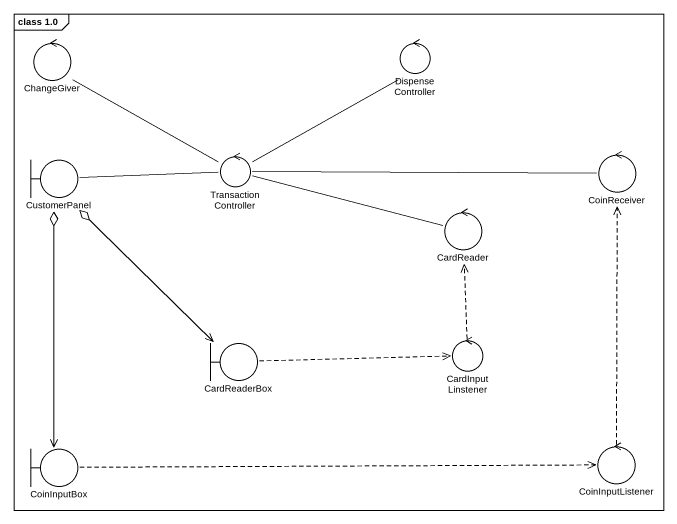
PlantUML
@startuml
mainframe class 1.0
control ChangeGiver
control DispenseController
boundary CustomerPanel
control TransactionController
control CoinReceiver
control CardReader
boundary CardReaderBox
control CardInputLinstener
boundary CoinInputBox
control CoinInputListener
CustomerPanel -right- TransactionController
CustomerPanel o--> CardReaderBox
CustomerPanel o--> CoinInputBox
TransactionController -up- ChangeGiver
TransactionController -up- DispenseController
TransactionController -right- CardReader
CoinReceiver -left- TransactionController
CardReaderBox .right.> CardInputLinstener
CardInputLinstener .up.> CardReader
CoinInputBox .right.> CoinInputListener
CoinInputListener .up.> CoinReceiver
@enduml
